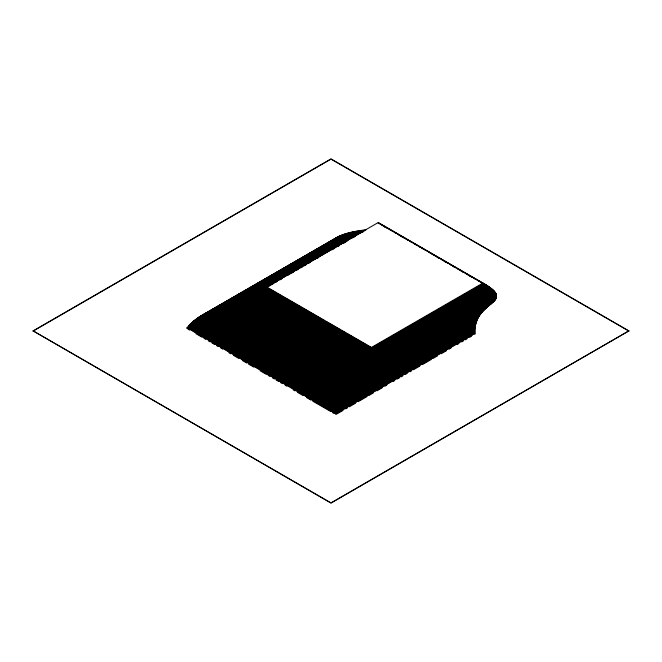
<?xml version="1.0" encoding="UTF-8"?>
<svg xmlns="http://www.w3.org/2000/svg" width="662" height="662" viewBox="0 0 662 662"><rect width="100%" height="100%" fill="white"/><g stroke="black" fill="none" stroke-linecap="round" stroke-linejoin="round"><path stroke-width="0.99" d="M33.1 330.876L331 158.888L628.9 330.876L331 503.112L33.1 330.876L331 502.872L628.9 330.876M33.1 331.124L331 159.128L628.9 331.124M200.52 316.088L342.262 397.92L476.888 320.193L476.888 320.962L342.262 398.69L200.52 316.85L200.52 316.088L337.554 236.979M198.41 317.437L341.112 399.823L476.342 321.749L476.342 322.518L341.112 400.593L198.41 318.199L198.41 317.437L339.242 236.135L339.242 236.897M197.392 318.132L340.574 400.8L476.102 322.551L476.102 323.321L340.574 401.561L197.392 318.902L197.392 318.132L340.119 235.738M196.391 318.844L340.053 401.793L340.053 402.554L196.391 319.614L196.391 318.844L206.221 313.176M208.009 312.141L341.004 235.349L341.004 236.119M195.414 319.58L339.556 402.802L339.556 403.563L195.414 320.342L195.414 319.58L204.368 314.409M207.049 312.853L208.844 311.819M479.801 314.599L479.801 315.369L347.567 391.714L209.664 312.092L209.664 311.33L341.898 234.985L341.898 235.746M194.454 320.325L339.076 403.82L339.076 404.59L194.454 321.087L194.454 320.325L198.914 317.752M210.88 310.801L348.295 390.141L348.295 390.903L210.88 311.57L210.88 310.801L342.817 234.629L342.817 235.399M475.349 325.927L475.349 326.697L338.63 405.632L193.519 321.856L193.519 321.087L197.094 319.026M212.105 310.296L349.04 389.355L349.04 390.117L212.105 311.057L212.105 310.296L343.743 234.29L343.743 235.06M384.473 370.463L346.143 392.599L207.28 312.431L207.28 313.192L209.953 311.645M479.346 313.78L481.133 312.754L481.133 313.515L349.793 389.339L213.338 310.561L213.338 309.791L344.679 233.967L344.679 234.729M192.617 321.864L338.199 405.922L338.199 406.683L192.617 322.634L192.617 321.864L196.2 319.796M218.319 306.953L220.107 305.918M312.348 252.661L314.136 251.626M209.664 312.092L212.345 310.544M479.818 313.192L481.597 312.158L481.597 312.927L350.562 388.577L214.587 310.073L214.587 309.311L345.622 233.653M338.199 405.922L475.225 326.813L475.225 327.574L337.802 406.998L337.802 407.759L191.732 323.428L191.732 322.667L194.405 321.12M482.077 311.587L482.077 312.348L351.34 387.833L215.837 309.609L215.837 308.84L346.582 233.355L346.582 234.125M276.575 273.836L278.371 272.802M475.043 328.633L475.043 329.395L337.421 408.851L190.871 324.239L190.871 323.478L192.659 322.444M482.565 311.024L482.565 311.794L352.118 387.096L217.103 309.146L217.103 308.384L347.542 233.074M190.035 324.306L337.066 409.19L474.985 329.56L474.985 330.33L337.066 409.952L190.035 325.067L190.035 324.306L192.725 322.75M483.053 310.478L483.053 311.239L352.912 386.376L218.377 308.707L218.377 307.938L348.518 232.801L348.518 233.57M189.233 325.15L336.743 410.316L474.96 330.512L474.96 331.281L336.743 411.077L189.233 325.911L189.233 325.15L191.906 323.602M219.66 307.507L353.715 384.903L353.715 385.673L219.66 308.277L219.66 307.507L349.495 232.544L349.495 233.314M220.942 307.094L354.518 384.208L354.518 384.978L220.942 307.855L220.942 307.094L350.479 232.304L350.479 233.065M188.447 326.01L336.437 411.45L474.96 331.48L474.96 332.241L336.437 412.219L188.447 326.771L188.447 326.01L190.234 324.976M222.225 306.688L355.32 383.53L355.32 384.291L222.225 307.449L222.225 306.688L351.472 232.064L351.472 232.834M485.081 308.409L485.081 309.171L356.131 383.621L223.516 307.052L223.516 306.291L352.465 231.841L352.465 232.61M186.965 328.542L186.965 327.781L188.753 326.747M222.225 307.449L353.458 231.634L353.458 232.395M486.107 307.441L486.107 308.211L357.761 382.305L226.106 306.299L226.106 305.538L354.46 231.435L354.46 232.197M227.405 305.174L358.581 380.907L358.581 381.668L227.405 305.935L227.405 305.174L355.453 231.245L355.453 232.006M228.696 304.818L359.392 380.278L359.392 381.039L228.696 305.587L228.696 304.818L356.446 231.063L356.446 231.832M229.995 304.479L360.202 379.657L360.202 380.418L229.995 305.24L229.995 304.479L357.439 230.897L357.439 231.659M488.672 305.207L488.672 305.968L361.013 379.806L231.286 304.909L231.286 304.148L358.432 230.732L358.432 231.501M232.569 303.817L361.816 378.441L361.816 379.21L232.569 304.586L232.569 303.817L359.416 230.583L359.416 231.352M489.168 304.785L489.168 305.546L362.619 378.614L233.843 304.272L233.843 303.502L360.401 230.442L360.401 231.203M315.642 256.624L317.429 255.59M489.665 304.371L489.665 305.141L363.413 378.027L235.118 303.957L235.118 303.196L361.369 230.302L361.369 231.071M273.952 281.118L275.731 280.084M490.145 303.966L490.145 304.735L364.191 377.448L236.384 303.659L236.384 302.898L362.337 230.177L362.337 230.939M491.088 303.179L491.088 303.941L364.969 376.877L237.641 303.37L237.641 302.6L363.297 230.053L363.297 230.823M276.584 280.456L278.371 279.422M238.891 302.311L365.738 375.553L365.738 376.314L238.891 303.08L238.891 302.311L364.241 229.946L364.241 230.707M491.543 302.791L491.543 303.552L366.491 375.759L240.124 302.799L240.124 302.029L365.176 229.83M266.687 286.952L371.432 347.426L483.02 282.997L483.02 283.766L371.432 348.195L266.687 287.713L266.687 286.952L378.275 222.523L486.173 284.925L486.173 285.686L373.682 350.637L373.682 349.867L267.009 288.268L267.009 287.507M491.99 303.171L367.236 375.205L241.349 302.526L241.349 301.756L366.103 229.731M240.124 302.799L269.417 285.976M271.205 284.941L273.894 283.394M275.682 282.36L277.477 281.325M280.158 279.778L281.954 278.743M288.218 275.119L290.014 274.085M291.801 273.05L293.597 272.024M296.278 270.468L298.074 269.434M300.755 267.887L302.551 266.852M304.338 265.818L306.125 264.783M308.815 263.236L310.602 262.202M316.875 258.577L318.662 257.543M332.092 249.789L334.782 248.242M337.463 246.694L339.258 245.66M344.629 242.557L347.318 241.001M352.689 237.906L355.37 236.351M361.642 232.734L363.43 231.7M343.462 243.393L345.25 242.358M243.748 301.218L368.676 373.343L368.676 374.113L243.748 301.988L243.748 301.218L266.976 287.813M244.932 300.953L369.379 372.805L369.379 373.567L244.932 301.723L244.932 300.953L267.208 288.094M246.09 300.697L370.058 372.267L370.058 373.029L246.09 301.458L246.09 300.697L266.687 288.806M247.232 300.44L370.72 371.73L370.72 372.499L247.232 301.202L247.232 300.44L267.779 288.582M246.09 301.458L267.961 288.872M494.646 299.853L494.646 300.622L371.986 371.44L249.466 300.697L249.466 299.936L267.374 289.592M493.165 300.531L494.953 299.497L494.953 300.258L372.59 370.91L250.55 300.449L250.55 299.679L267.514 289.882M251.61 300.2L251.61 299.431L268.532 289.658M493.413 299.265L496.103 297.718L496.103 298.479L373.724 369.09L373.724 369.851L252.644 299.944L252.644 299.183L268.755 289.873M253.654 299.696L253.654 298.926L268.838 290.163M257.311 297.9L254.638 299.439L254.638 298.678L268.002 290.966M255.598 299.191L255.598 298.421L268.127 291.189M256.525 298.934L256.525 298.173L268.135 291.462M257.427 298.678L257.427 297.908L268.118 291.735M258.296 298.413L258.296 297.652L268.143 291.967M259.132 298.148L259.132 297.387L268.06 292.232M259.943 297.883L259.943 297.114L268.846 291.975M260.712 297.602L260.712 296.841L267.878 292.703M423.275 337.397L377.729 363.695L377.729 364.456L261.449 297.329L261.449 296.559L268.176 292.687M262.152 297.039L262.152 296.278L268.193 292.885M264.039 295.376L378.399 361.402L495.97 293.523L495.97 294.284L378.399 362.164L264.039 296.146L264.039 295.376L268.176 293.001M372.234 348.253L484.121 283.659L484.121 284.42L372.234 349.023L372.234 348.253L357.968 340.02M372.987 349.073L485.172 284.296L485.172 285.065L372.987 349.834L372.987 349.073L367.658 345.994M373.682 349.867L486.173 284.925M374.336 351.414L374.336 350.653L487.124 285.537L487.124 286.298L374.336 351.414L267.671 289.832L267.671 289.071M374.94 352.184L374.94 351.423L488.026 286.133L488.026 286.894L374.94 352.184L267.787 290.328M372.822 350.637L375.495 352.176L488.879 286.712L488.879 287.474L375.495 352.937L267.862 290.8M353.657 340.02L375.999 352.912L489.681 287.275L489.681 288.044L375.999 353.682L267.887 291.263M267.862 290.941L376.455 353.64L490.434 287.829L490.434 288.591L376.455 354.402L267.862 291.71M267.787 291.379L376.86 354.352L491.146 288.367L491.146 289.128L376.86 355.113L267.787 292.141L267.787 289.559M280.142 299.001L377.224 355.047L491.808 288.889L491.808 289.658M278.363 297.966L267.671 291.801L267.671 292.563L377.224 355.808L492.42 289.402L492.42 290.171M377.539 356.495L377.539 355.734L267.506 292.207L267.506 292.968L377.539 356.495L492.991 289.906L492.991 290.668M377.803 357.174L377.803 356.404L267.299 292.604L267.299 293.365L377.803 357.174L493.513 290.395L493.513 291.156M378.035 357.828L378.035 357.066L267.043 292.985L267.043 293.754L378.035 357.828L493.993 290.875L491.32 289.327M378.209 358.481L378.209 357.72L266.736 293.357L266.736 294.127L378.209 358.481L494.423 291.338L492.636 290.304M378.35 359.118L378.35 358.357L266.397 293.721L266.397 294.482L378.35 359.118L494.82 291.793L494.82 292.554L378.441 359.747L266.008 294.838L266.008 294.069L378.441 358.986L378.399 362.164M495.168 292.24L378.49 359.598L265.578 294.408L265.578 295.178L378.49 360.368L495.168 293.001L495.168 292.24L493.389 291.214M379.177 361.469L496.161 293.928L496.161 294.698L378.283 362.751L263.451 296.452L263.451 295.682L378.283 361.982L378.283 362.751M262.822 296.75L262.822 295.988L378.134 362.561L422.902 336.718M424.69 335.684L496.31 294.333L496.31 295.103L378.134 363.33L262.152 296.278M390.423 355.933L377.952 363.132L377.952 363.893L261.449 296.559M392.202 354.898L442.084 326.101M443.871 325.075L490.186 298.33M491.974 297.304L496.426 294.731L496.426 295.492M425.062 336.37L439.345 328.12M441.132 327.086L447.388 323.478M449.167 322.444L495.606 295.633M260.712 296.841L377.472 364.249L496.541 295.509M496.5 295.889L377.175 364.803L377.175 365.565L496.55 296.65M259.943 297.114L377.472 365.019L496.541 296.27M377.39 365.374L388.131 359.168M389.926 358.134L400.667 351.936M402.455 350.901L404.25 349.867M406.038 348.833L408.727 347.285M410.514 346.251L412.31 345.216M414.098 344.182L416.779 342.635M418.574 341.6L421.255 340.045M423.051 339.01L424.839 337.976M426.634 336.941L429.315 335.394M431.111 334.36L437.375 330.743M439.163 329.709L457.963 318.852M459.759 317.818L482.143 304.901M483.93 303.866L494.671 297.66M392.144 357.174L376.107 366.434L376.107 367.195L256.525 298.173M393.923 356.139L395.702 355.113M398.375 353.574L400.162 352.54M401.942 351.514L404.614 349.975M406.394 348.94L408.173 347.914M409.96 346.888L412.633 345.341M414.412 344.314L416.191 343.288M417.979 342.254L424.21 338.654M425.997 337.628L443.813 327.342M445.592 326.308L456.284 320.135M458.063 319.109L459.85 318.083M461.629 317.057L464.302 315.509M466.081 314.483L467.868 313.449M469.648 312.423L472.32 310.883M474.1 309.849L480.339 306.249M482.118 305.223L488.357 301.624M490.137 300.598L496.376 296.99L496.376 297.759L374.758 368.031L374.758 368.792L253.654 298.926M258.296 297.652L376.852 366.111L496.525 297.023M381.047 363.868L375.685 366.963L375.685 367.733L255.598 298.421M382.826 362.842L389.082 359.234M390.87 358.2L400.692 352.532M402.479 351.497L408.727 347.889M410.514 346.855L412.302 345.829M414.983 344.281L416.77 343.247M418.558 342.213L421.231 340.665M423.018 339.639L424.805 338.605M426.593 337.579L429.274 336.031M431.053 334.997L437.309 331.389M439.096 330.355L445.344 326.747M447.131 325.712L464.997 315.402M467.67 313.854L477.501 308.186M479.288 307.151L481.067 306.125M483.748 304.578L485.536 303.544M487.323 302.509L490.004 300.962M491.792 299.936L493.571 298.901M257.427 297.908L376.496 366.657L496.467 297.395L496.5 295.12M377.026 366.467L375.238 367.501L375.238 368.262L254.638 298.678M378.821 365.432L381.502 363.877M383.298 362.842L385.085 361.816M386.873 360.782L389.562 359.226M391.35 358.192L397.622 354.575M399.409 353.541L404.78 350.438M407.469 348.891L417.317 343.206M420.006 341.65L429.853 335.965M431.641 334.931L433.428 333.896M436.117 332.349L442.382 328.733M444.177 327.698L445.965 326.664M448.654 325.108L450.441 324.082M452.237 323.048L454.918 321.492M456.706 320.458L458.501 319.423M460.289 318.389L462.978 316.841M464.765 315.807L466.561 314.773M468.348 313.738L471.038 312.191M472.825 311.157L479.089 307.54M480.885 306.506L483.566 304.95M485.362 303.916L491.626 300.3M375.147 368.039L496.252 298.123L496.252 297.354M375.842 368.072L377.621 367.046M379.409 366.012L381.188 364.985M383.861 363.446L385.64 362.412M387.427 361.386L390.1 359.838M391.879 358.812L393.658 357.786M395.446 356.752L398.119 355.213M399.898 354.187L401.677 353.152M403.464 352.126L406.137 350.579M407.916 349.553L414.155 345.953M415.935 344.927L421.28 341.84M427.52 338.241L433.759 334.633M435.538 333.607L437.317 332.581M439.99 331.033L441.777 330.007M443.557 328.981L445.336 327.947M448.008 326.407L449.796 325.373M451.575 324.347L454.248 322.808M456.027 321.773L457.814 320.747M459.594 319.721L462.266 318.174M464.045 317.148L465.833 316.113M467.612 315.087L470.285 313.548M475.63 310.461L478.303 308.914M480.082 307.888L485.428 304.801M491.667 301.202L493.447 300.167M374.758 368.792L495.929 298.843L495.929 298.074M374.378 369.115L372.59 370.141L372.59 370.91M376.165 368.08L381.519 364.985M384.2 363.438L386.881 361.891M392.243 358.796L394.022 357.77M400.278 354.153L402.066 353.127M408.313 349.519L410.101 348.485M412.782 346.938L414.569 345.903M416.357 344.877L418.144 343.843M420.817 342.295L422.604 341.269M424.392 340.235L426.179 339.201M432.435 335.593L435.108 334.045M436.895 333.019L438.683 331.985M440.47 330.95L443.151 329.403M448.505 326.308L451.186 324.769M452.974 323.735L458.336 320.64M464.583 317.032L470.839 313.424M477.087 309.808L478.874 308.782M485.13 305.174L486.918 304.139M489.59 302.592L491.378 301.558M249.466 299.936L371.986 370.67L373.782 369.636M252.644 299.183L374.253 369.322L495.722 299.199L495.722 298.43M372.259 370.687L495.49 299.555L495.49 298.785M372.507 370.703L495.234 299.911L495.234 299.141M380.799 366.061L383.488 364.514M393.336 358.829L398.706 355.726M409.455 349.519L411.243 348.485M417.515 344.869L419.303 343.835M425.567 340.218L427.362 339.184M430.043 337.637L431.839 336.602M433.627 335.568L435.422 334.533M442.58 330.396L444.376 329.362M446.163 328.327L447.951 327.293M454.223 323.677L456.904 322.129M458.7 321.095L460.487 320.06M462.283 319.026L464.964 317.47M471.236 313.854L473.024 312.82M474.811 311.785L477.501 310.238M487.348 304.553L492.718 301.45M492.42 302.038L492.42 302.799L367.89 374.675L242.557 302.253L242.557 301.483L367.964 373.889L371.548 371.821M241.349 301.756L367.236 374.435L369.909 372.896M371.365 371.97L371.365 371.2L248.358 300.184L248.358 300.953L371.365 371.97L494.324 300.978L494.324 300.209M366.491 375.759L366.491 374.99L493.984 301.334L493.984 300.573M368.42 373.997L493.62 301.698L493.62 300.929M364.191 377.448L364.191 376.686L493.231 302.062L493.231 301.293M235.118 303.196L363.413 377.266L365.201 376.231M233.843 303.502L362.619 377.845L364.398 376.819M361.816 378.441L364.497 376.893M231.286 304.148L361.013 379.045L363.703 377.489M360.202 379.657L363.769 377.597M359.632 380.642L487.654 306.837L487.654 306.076M358.821 381.304L487.141 307.284L487.141 306.523M357.993 381.982L486.628 307.739L486.628 306.978M354.518 384.208L485.594 308.682L485.594 307.921M359.979 381.287L366.243 377.671M368.039 376.637L369.826 375.602M372.516 374.047L374.303 373.012M376.099 371.978L378.78 370.43M380.576 369.396L382.363 368.362M385.052 366.814L386.84 365.78M388.635 364.745L390.423 363.711M393.112 362.155L394.9 361.121M396.695 360.087L399.376 358.539M401.172 357.505L402.959 356.47M404.755 355.436L407.436 353.889M409.232 352.854L411.913 351.299M413.709 350.264L415.496 349.23M417.292 348.195L419.973 346.648M425.352 343.545L428.033 341.997M429.828 340.963L435.199 337.86M437.888 336.313L447.735 330.619M454 327.003L460.272 323.387M462.059 322.353L463.855 321.318M466.536 319.763L468.332 318.728M470.119 317.694L472.809 316.146M474.596 315.112L476.392 314.078M479.073 312.53L480.869 311.496M218.377 307.938L352.912 385.615L484.567 309.675L484.567 308.906M217.103 308.384L352.118 386.335L484.054 310.18L484.054 309.419M351.34 387.833L351.34 387.071L483.55 310.71L483.55 309.94M214.587 309.311L350.562 387.816L353.235 386.269M355.022 385.243L357.695 383.695M359.474 382.669L361.262 381.643M363.041 380.609L365.714 379.069M367.501 378.035L373.74 374.435M375.519 373.409L381.759 369.801M383.546 368.775L389.786 365.167M391.565 364.141L401.371 358.481M403.158 357.455L409.397 353.847M411.176 352.821L412.964 351.787M415.637 350.248L417.416 349.213M419.203 348.187L421.876 346.64M423.655 345.614L425.443 344.588M427.222 343.553L429.895 342.014M431.682 340.98L433.461 339.954M435.248 338.927L437.921 337.38M439.7 336.354L445.948 332.746M447.727 331.72L453.967 328.112M455.746 327.086L465.552 321.426M467.339 320.4L473.578 316.792M475.357 315.766L477.145 314.731M213.338 309.791L349.793 388.577L352.474 387.03M354.261 385.996L360.517 382.388M362.304 381.353L368.56 377.745M370.348 376.711L388.213 366.4M390.001 365.366L400.725 359.176M402.513 358.142L404.3 357.108M406.981 355.56L408.76 354.534M410.548 353.5L413.229 351.952M415.016 350.918L416.803 349.892M418.591 348.857L421.272 347.31M423.059 346.276L424.847 345.25M426.634 344.215L429.315 342.668M431.103 341.633L437.359 338.025M439.138 336.991L445.394 333.383M447.181 332.349L469.515 319.456M471.303 318.422L477.559 314.814M349.04 389.355L379.483 371.771M381.279 370.737L387.543 367.12M389.339 366.086L392.028 364.539M393.816 363.504L400.08 359.88M401.875 358.845L403.663 357.811M405.458 356.785L408.14 355.229M409.935 354.195L416.199 350.579M417.995 349.544L420.676 347.989M422.472 346.954L428.736 343.338M430.532 342.304L436.796 338.687M438.592 337.653L473.512 317.487M475.308 316.453L480.678 313.349L480.678 314.119L347.567 390.944L209.664 311.33M350.968 388.594L365.234 380.36M367.021 379.334L405.351 357.199M407.13 356.173L413.369 352.573M415.157 351.539L416.936 350.512M418.723 349.478L429.423 343.305M431.202 342.279L437.441 338.671M439.229 337.645L469.532 320.143M471.319 319.117L477.559 315.509M479.379 315.244L479.379 316.014L346.847 392.533L346.847 391.763L480.231 314.731L480.231 313.97M386.26 369.437L448.662 333.408M450.45 332.374L478.974 315.906L478.974 316.668L346.143 393.36L207.28 313.192M413.361 354.236L478.585 316.585L478.585 317.346L345.456 394.213L206.114 313.763L206.114 313.002L345.456 393.443L411.574 355.271M344.778 394.312L478.212 317.272L478.212 318.041L344.778 395.073L204.955 314.351L204.955 313.581L344.778 394.312L344.778 395.073M477.856 317.983L477.856 318.745L344.124 395.95L203.822 314.955L203.822 314.185L344.124 395.189L475.175 319.523M343.487 396.083L477.517 318.703L477.517 319.465L343.487 396.852L202.704 315.567L202.704 314.806L343.487 396.083L343.487 396.852M342.858 396.993L477.194 319.44L477.194 320.209L342.858 397.763L201.596 316.204L201.596 315.435L342.858 396.993L342.858 397.763M341.675 398.863L476.607 320.962L476.607 321.732L341.675 399.633L199.452 317.52L199.452 316.75L341.675 398.863L341.675 399.633M340.053 401.793L475.879 323.37L475.879 324.14L339.556 402.802M339.076 403.82L475.68 324.976L475.68 324.206M338.63 405.632L338.63 404.863L475.506 325.828L475.506 325.059M337.421 408.851L337.421 408.082L475.117 328.476L475.117 327.715M336.164 412.608L474.985 332.456L474.985 333.226L336.164 413.369L187.694 327.649L187.694 326.887L336.164 412.608L336.164 413.369M186.965 327.781L335.915 413.775L475.035 333.458L475.035 334.219M336.809 414.023L343.048 410.423M345.73 408.876L347.509 407.85M349.296 406.816L355.535 403.216M358.208 401.668L367.129 396.521M368.916 395.487L373.368 392.914M376.935 390.853L382.288 387.767M384.961 386.219L386.749 385.193M392.988 381.585L394.775 380.559M397.448 379.012L399.236 377.985M401.015 376.951L402.802 375.925M405.475 374.378L407.262 373.351M409.935 371.804L411.714 370.778M413.502 369.744L419.741 366.144M422.422 364.597L431.334 359.449M433.122 358.423L437.582 355.842M441.149 353.789L446.494 350.695M449.175 349.155L450.954 348.121M457.194 344.521L458.981 343.487M461.654 341.948L463.441 340.913M465.221 339.887L467.008 338.853M469.681 337.314L471.468 336.279M380.882 224.269L488.026 286.133M381.254 224.575L455.969 267.713M457.516 268.706L489.681 287.275M381.85 225.138L388.081 228.729M389.86 229.764L391.639 230.79M394.312 232.329L396.091 233.355M397.87 234.381L399.649 235.415M402.322 236.955L404.101 237.981M405.88 239.007L407.66 240.041M410.332 241.58L412.112 242.606M413.891 243.633L416.563 245.18M418.343 246.206L420.122 247.232M421.901 248.258L424.574 249.797M429.911 252.884L435.257 255.971M437.921 257.51L439.7 258.536M441.488 259.562L447.711 263.162M449.498 264.188L451.277 265.214M453.942 266.761L455.729 267.787M457.508 268.813L459.287 269.839M461.952 271.387L463.739 272.413M465.518 273.439L468.183 274.978M469.97 276.013L471.749 277.039M473.529 278.065L476.193 279.604M477.981 280.63L479.76 281.664M481.539 282.691L484.212 284.23M485.991 285.256L490.434 287.829M383.861 226.429L385.648 227.463M399.956 235.722L402.637 237.269M436.614 256.881L438.401 257.915M444.525 261.54L446.445 262.557M452.7 266.174L454.488 267.208M460.752 270.816L462.539 271.85M468.795 275.466L471.476 277.014M485.784 285.272L491.146 288.367M485.569 285.289L491.808 288.889M485.345 285.347L488.026 286.894M488.846 287.341L492.42 289.402M488.531 287.333L492.991 289.906M491.725 289.36L493.513 290.395M494.522 293.299L496.31 294.333M269.682 289.054L275.922 292.654M277.709 293.68L280.382 295.227M282.169 296.262L283.948 297.288M285.736 298.314L291.975 301.922M293.762 302.948L324.082 320.458M325.861 321.484L332.101 325.092M333.888 326.118L340.127 329.726M341.915 330.752L344.588 332.299M346.375 333.325L348.154 334.36M349.941 335.386L356.181 338.994M269.053 289.071L279.712 295.219M281.491 296.245L283.27 297.271M285.041 298.297L310.801 313.176M312.58 314.202L318.803 317.785M320.573 318.811L326.796 322.402M328.567 323.428L365.879 344.968M374.336 350.653L267.274 288.806L267.274 288.044M374.94 351.423L267.498 289.327L267.498 288.566M267.862 290.039L327.458 324.446M329.237 325.472L343.47 333.689M345.25 334.715L371.043 349.61M267.887 290.494L351.87 338.985M259.132 297.387L377.175 365.565M251.61 299.431L373.169 369.611L373.169 370.381L250.55 299.679M240.124 302.029L366.491 374.99M237.641 302.6L364.969 376.115L364.969 376.877M236.384 302.898L364.191 376.686M226.106 305.538L357.761 381.544L357.761 382.305M223.516 306.291L356.131 382.851L356.131 383.621M215.837 308.84L351.34 387.071M346.847 391.763L208.464 311.868L208.464 312.638L346.847 392.533M193.519 321.087L338.63 404.863M191.732 322.667L337.802 406.998M190.871 323.478L337.421 408.082M187.859 329.055L189.646 330.09M195.886 333.689L202.133 337.297M203.913 338.332L205.7 339.358M208.373 340.905L210.16 341.931M211.939 342.966L214.612 344.505M216.4 345.539L218.187 346.565M220.86 348.113L222.647 349.139M228.887 352.747L230.674 353.773M233.347 355.32L238.701 358.407M242.267 360.467L246.727 363.049M248.507 364.075L253.86 367.162M260.1 370.77L266.347 374.378M268.135 375.404L269.914 376.43M272.587 377.977L274.374 379.012M276.162 380.038L278.834 381.585M280.622 382.611L282.401 383.646M285.074 385.185L286.861 386.219M293.109 389.819L294.888 390.853M297.561 392.401L302.915 395.487M306.481 397.548L310.941 400.121M312.729 401.147L330.561 411.45M332.349 412.476L334.136 413.51M494.423 291.338L494.423 292.099M493.993 290.875L493.993 291.636M490.625 303.568L490.625 304.33M379.988 223.615L379.988 224.385M378.896 222.904L378.896 223.673M378.275 222.523L378.275 223.293M378.134 362.561L378.134 363.33M377.472 364.249L377.472 365.019M377.224 355.047L377.224 355.808M376.86 354.352L376.86 355.113M376.852 365.35L376.852 366.111M376.496 365.887L376.496 366.657M376.455 353.64L376.455 354.402M375.999 352.912L375.999 353.682M375.495 352.176L375.495 352.937M374.253 368.56L374.253 369.322M371.986 370.67L371.986 371.44M371.432 347.426L371.432 348.195M367.964 373.889L367.964 374.651M367.236 374.435L367.236 375.205M363.413 377.266L363.413 378.027M362.619 377.845L362.619 378.614M361.013 379.045L361.013 379.806M352.912 385.615L352.912 386.376M352.118 386.335L352.118 387.096M350.562 387.816L350.562 388.577M349.793 388.577L349.793 389.339M347.567 390.944L347.567 391.714M346.143 392.599L346.143 393.36M345.456 393.443L345.456 394.213M344.124 395.189L344.124 395.95M342.262 397.92L342.262 398.69M341.112 399.823L341.112 400.593M340.574 400.8L340.574 401.561M338.39 236.549L338.39 237.31M337.066 409.19L337.066 409.952M336.735 237.426L336.735 238.188M336.743 410.316L336.743 411.077M336.437 411.45L336.437 412.219M335.932 237.881L335.932 238.651M335.915 413.775L335.915 414.536M334.384 238.85L334.384 239.619M333.64 239.363L333.64 240.124M495.474 292.678L378.498 360.211L265.106 294.747L265.106 295.509L378.498 360.972L495.474 293.44L495.474 292.678M495.747 293.101L378.465 360.815L264.593 295.062L264.593 295.831L378.465 361.576L495.747 293.87L495.747 293.101M356.95 382.189L224.815 305.91L224.815 306.672L356.95 382.959L356.95 382.189"/></g></svg>
